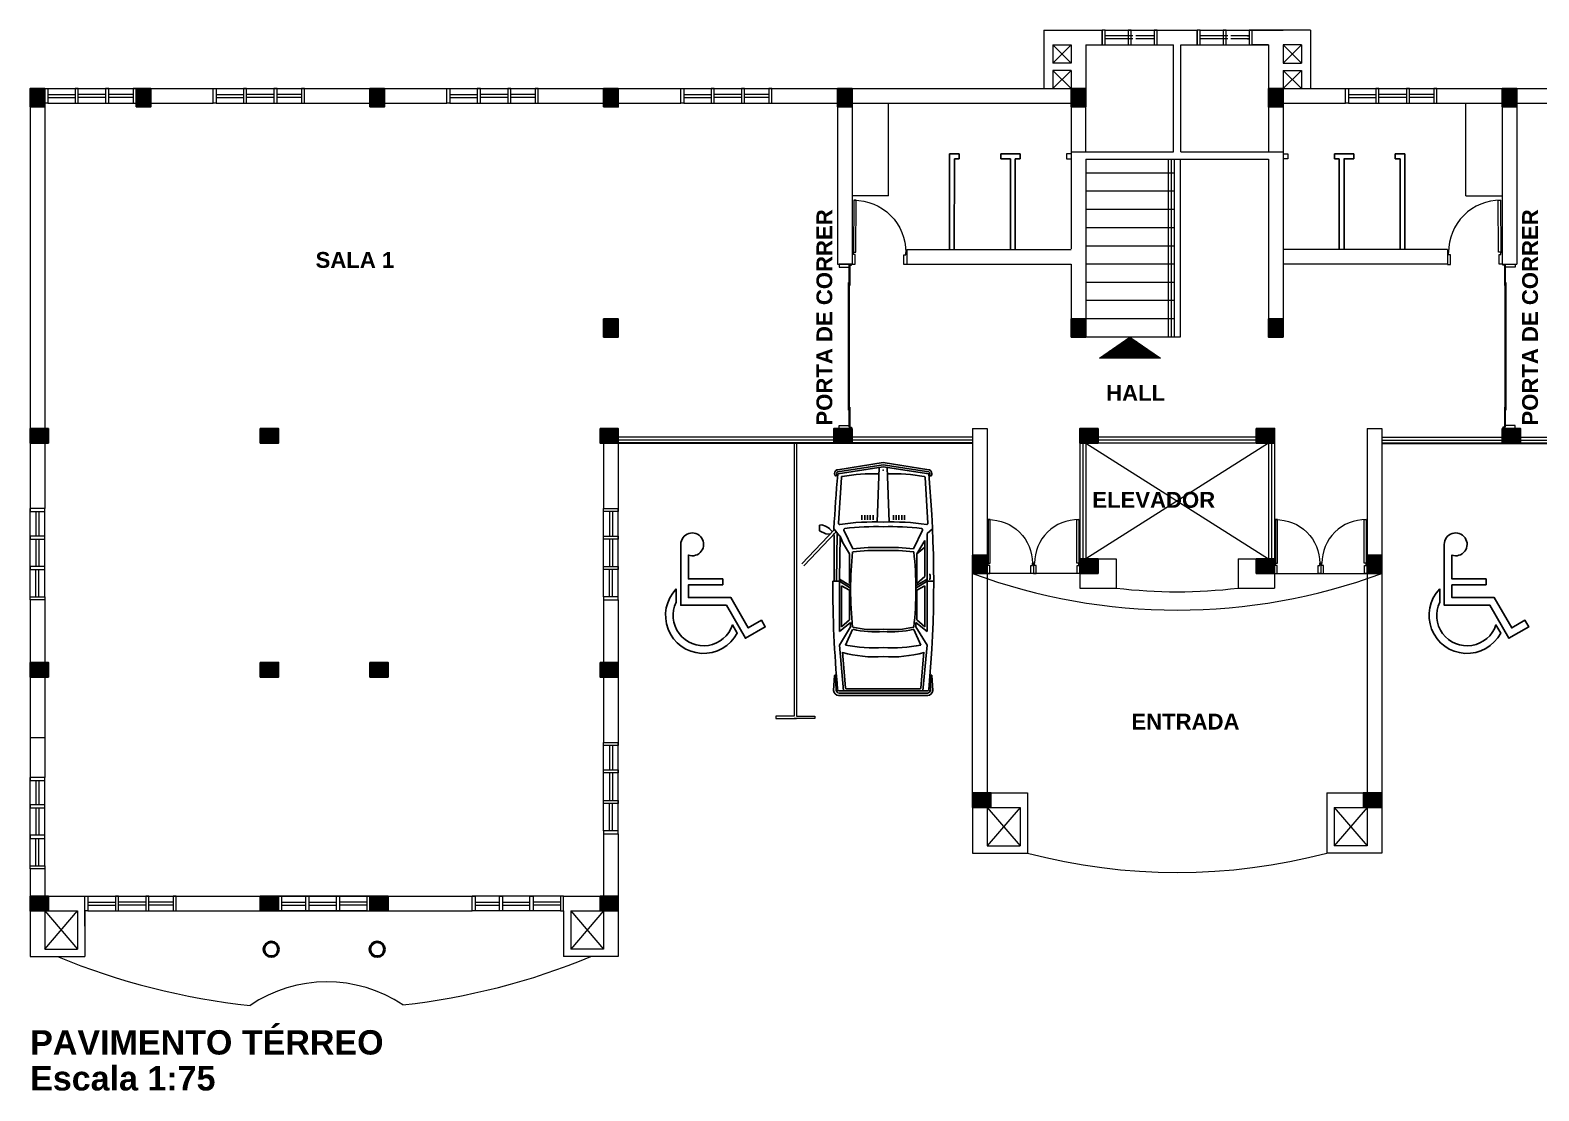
# Model space of a CAD drawing. Header units: millimetres. Extents: x 4395 to 8806, y 1896 to 3880.
# Drawn here: x 4399.46 to 4424.24, y 1895.96 to 1913.38 of the extents above; entities that cross this region are included whole.
import ezdxf

# ---------------------------------------------------------------- set-up
doc = ezdxf.new("R2010")
doc.units = ezdxf.units.MM
doc.linetypes.add('ACAD_ISO03W100', pattern=[30, 12, -18])
doc.layers.add('C-EQUIPAMENTOS', color=7, linetype='Continuous')
for name, color, linetype, lineweight in [('C-Paredes-Acessorios', 20, 'Continuous', 5), ('C-Peças-Diversos', 7, 'Continuous', 5), ('C-Portas', 7, 'Continuous', 5), ('C-Texto', 4, 'Continuous', 9)]:
    doc.layers.add(name, color=color, linetype=linetype, lineweight=lineweight)
doc.layers.add('C-Pilares', color=7, linetype='Continuous', plot=False)
doc.styles.add('BOLD', font='arialbd.ttf')

# ---------------------------------------------------------------- blocks, each defined once
blk = doc.blocks.new('d9-2')
at = {"layer": 'C-Portas'}
for p, q in [((-0.06, 0.2), (-0.06, 1.05)), ((-0.06, 1.05), (-0.02, 1.05)), ((-0.02, 1.05), (-0.02, 0.2)), ((-0.88, 0.2), (-0.9, 0.2)), ((-0.9, 0.2), (-0.9, 0)), ((-0.9, 0), (-0.85, 0)), ((-0.88, 0.16), (-0.88, 0.2)), ((-0.85, 0.16), (-0.88, 0.16)), ((-0.85, 0), (-0.85, 0.16)), ((-0.02, 0.2), (-0.06, 0.2)), ((-0.05, 0), (-0.05, 0.16)), ((-0.05, 0.16), (-0.02, 0.16)), ((0, 0), (-0.05, 0)), ((-0.02, 0.16), (-0.02, 0.2)), ((-0.02, 0.2), (0, 0.2)), ((0, 0.2), (0, 0))]:
    blk.add_line(p, q, dxfattribs=at)
blk.add_arc((-0.03, 0.2), 0.85, 89.3299, 180, dxfattribs=at)
blk = doc.blocks.new('A$C2A3D30EB')
at = {"layer": 'C-Pilares'}
for color, points in [(6, [(0, 0), (24, 30), (0, 30)]), (6, [(24, 30), (0, 30), (0, 0)]), (135, [(24, 30), (0, 0), (24, 0)])]:
    blk.add_hatch(color=color, dxfattribs=at).paths.add_polyline_path(points)
blk.add_line((24, 30), (0, 0), dxfattribs=at)
at = {"layer": 'C-Pilares', "color": 7}
blk.add_lwpolyline([(0, 0), (24, 0), (24, 30), (0, 30)], close=True, dxfattribs=at)

msp = doc.modelspace()

# ---------------------------------------------------------------- hatches: boundary and pattern name
at = {"layer": 'C-EQUIPAMENTOS'}
h = msp.add_hatch(dxfattribs=at)
h.set_pattern_fill('ANSI37', color=256, scale=0.15, style=0)
h.set_pattern_definition([(135, (4671.04488, 1403.849587), (0.01325825215, 0.01325825215), []), (45, (4671.04488, 1403.849587), (0.01325825215, -0.01325825215), [])])
h.paths.add_polyline_path([(4418.029, 1907.994), (4417.029, 1907.994), (4417.529, 1908.338)])

# ---------------------------------------------------------------- linework, layer by layer
for p, q in [((4412.915, 1906.858), (4412.915, 1909.518)), ((4412.915, 1906.858), (4412.915, 1909.518)), ((4412.925, 1909.188), (4412.925, 1909.518)), ((4423.684, 1909.188), (4423.684, 1909.518)), ((4423.694, 1906.858), (4423.694, 1909.518)), ((4423.694, 1906.858), (4423.694, 1909.518)), ((4412.905, 1907.138), (4412.905, 1909.238)), ((4412.915, 1909.238), (4412.905, 1909.238)), ((4412.925, 1909.188), (4412.915, 1909.188)), ((4423.684, 1909.188), (4423.694, 1909.188)), ((4423.694, 1909.238), (4423.704, 1909.238)), ((4423.704, 1907.138), (4423.704, 1909.238)), ((4412.905, 1908.188), (4412.915, 1908.188)), ((4423.704, 1908.188), (4423.694, 1908.188)), ((4412.915, 1907.138), (4412.905, 1907.138)), ((4412.925, 1907.188), (4412.915, 1907.188)), ((4412.925, 1906.858), (4412.925, 1907.188)), ((4423.684, 1906.858), (4423.684, 1907.188)), ((4423.684, 1907.188), (4423.694, 1907.188)), ((4423.694, 1907.138), (4423.704, 1907.138))]:
    msp.add_line(p, q)
at = {"layer": 'C-EQUIPAMENTOS', "color": 0}
for p, q in [((4412.713, 1906.157), (4412.729, 1906.162)), ((4413.476, 1906.279), (4412.729, 1906.162)), ((4413.476, 1906.244), (4412.729, 1906.127)), ((4413.476, 1906.209), (4412.736, 1906.093)), ((4413.377, 1905.305), (4413.411, 1906.199)), ((4413.476, 1906.279), (4414.223, 1906.162)), ((4413.476, 1906.244), (4414.223, 1906.127)), ((4413.476, 1906.209), (4414.223, 1906.092)), ((4413.575, 1905.305), (4413.541, 1906.199)), ((4414.239, 1906.157), (4414.223, 1906.162)), ((4412.789, 1906.036), (4412.741, 1905.283)), ((4414.163, 1906.036), (4414.211, 1905.283)), ((4413.126, 1905.338), (4413.126, 1905.415)), ((4413.172, 1905.338), (4413.172, 1905.415)), ((4413.218, 1905.338), (4413.218, 1905.415)), ((4413.264, 1905.338), (4413.264, 1905.415)), ((4413.31, 1905.338), (4413.31, 1905.415)), ((4413.642, 1905.338), (4413.642, 1905.415)), ((4413.688, 1905.338), (4413.688, 1905.415)), ((4413.734, 1905.338), (4413.734, 1905.415)), ((4413.78, 1905.338), (4413.78, 1905.415)), ((4413.826, 1905.338), (4413.826, 1905.415)), ((4412.673, 1905.182), (4412.137, 1904.617)), ((4412.173, 1904.581), (4412.695, 1905.134)), ((4412.467, 1905.258), (4412.43, 1905.25)), ((4412.43, 1905.25), (4412.431, 1905.159)), ((4412.431, 1905.159), (4412.534, 1905.11)), ((4412.53, 1905.233), (4412.467, 1905.258)), ((4412.504, 1905.243), (4412.508, 1905.247)), ((4412.53, 1905.233), (4412.578, 1905.206)), ((4412.534, 1905.11), (4412.607, 1905.103)), ((4412.578, 1905.206), (4412.601, 1905.189)), ((4412.578, 1905.206), (4412.64, 1905.146)), ((4412.67, 1905.061), (4412.666, 1905.113)), ((4412.667, 1905.19), (4412.667, 1905.187)), ((4412.667, 1905.187), (4412.667, 1905.182)), ((4412.67, 1905.185), (4412.753, 1905.083)), ((4412.673, 1905.182), (4412.673, 1905.18)), ((4412.673, 1905.18), (4412.675, 1905.177)), ((4412.675, 1905.177), (4412.678, 1905.174)), ((4412.678, 1905.174), (4412.68, 1905.172)), ((4412.68, 1905.172), (4412.682, 1905.169)), ((4412.682, 1905.169), (4412.683, 1905.166)), ((4412.683, 1905.166), (4412.685, 1905.164)), ((4412.685, 1905.164), (4412.687, 1905.161)), ((4412.687, 1905.161), (4412.689, 1905.158)), ((4412.689, 1905.158), (4412.692, 1905.153)), ((4412.692, 1905.153), (4412.693, 1905.15)), ((4412.694, 1905.131), (4412.692, 1905.129)), ((4412.693, 1905.15), (4412.695, 1905.147)), ((4412.695, 1905.134), (4412.694, 1905.131)), ((4412.695, 1905.147), (4412.695, 1905.134)), ((4412.721, 1905.123), (4412.707, 1904.331)), ((4412.753, 1905.083), (4412.766, 1905.07)), ((4412.831, 1905.17), (4412.977, 1904.863)), ((4414.121, 1905.17), (4413.974, 1904.863)), ((4414.196, 1905.114), (4414.285, 1905.191)), ((4414.196, 1904.366), (4414.196, 1905.114)), ((4412.67, 1904.332), (4412.67, 1905.063)), ((4412.766, 1905.07), (4412.756, 1904.366)), ((4412.766, 1905.07), (4412.805, 1904.979)), ((4412.924, 1904.779), (4412.79, 1905.002)), ((4414.028, 1904.779), (4414.162, 1905.002)), ((4414.162, 1904.89), (4414.028, 1904.779)), ((4414.162, 1905.002), (4414.162, 1904.89)), ((4414.162, 1904.408), (4414.162, 1904.89)), ((4412.924, 1904.779), (4412.924, 1904.296)), ((4414.028, 1904.779), (4414.028, 1904.296)), ((4412.647, 1904.331), (4412.756, 1904.331)), ((4412.756, 1904.366), (4412.756, 1903.541)), ((4412.941, 1904.254), (4412.756, 1904.366)), ((4412.756, 1904.331), (4412.941, 1904.219)), ((4414.011, 1904.254), (4414.196, 1904.366)), ((4414.196, 1904.331), (4414.011, 1904.219)), ((4414.028, 1904.296), (4414.162, 1904.408)), ((4414.196, 1904.366), (4414.196, 1903.506)), ((4414.305, 1904.331), (4414.196, 1904.331)), ((4414.246, 1904.443), (4414.229, 1904.443)), ((4414.229, 1904.366), (4414.246, 1904.366)), ((4414.246, 1904.366), (4414.246, 1904.443)), ((4412.924, 1904.184), (4412.79, 1904.254)), ((4412.79, 1904.254), (4412.79, 1904.184)), ((4412.79, 1904.184), (4412.79, 1903.583)), ((4412.924, 1903.695), (4412.924, 1904.184)), ((4412.941, 1904.219), (4412.941, 1904.254)), ((4414.011, 1904.219), (4414.011, 1904.254)), ((4414.028, 1904.184), (4414.162, 1904.254)), ((4414.028, 1903.695), (4414.028, 1904.184)), ((4414.162, 1904.254), (4414.162, 1904.184)), ((4414.162, 1904.184), (4414.162, 1903.583)), ((4412.756, 1903.506), (4412.941, 1903.653)), ((4412.79, 1903.583), (4412.924, 1903.695)), ((4412.941, 1903.583), (4412.941, 1903.653)), ((4414.011, 1903.583), (4414.011, 1903.653)), ((4414.196, 1903.506), (4414.011, 1903.653)), ((4414.162, 1903.583), (4414.028, 1903.695)), ((4412.756, 1903.283), (4412.941, 1903.583)), ((4412.756, 1903.541), (4412.756, 1903.506)), ((4412.857, 1903.283), (4412.974, 1903.541)), ((4414.095, 1903.283), (4413.977, 1903.541)), ((4414.196, 1903.283), (4414.011, 1903.583)), ((4412.823, 1902.529), (4412.756, 1903.283)), ((4412.807, 1903.164), (4412.855, 1902.58)), ((4414.145, 1903.164), (4414.096, 1902.58)), ((4414.128, 1902.529), (4414.196, 1903.283)), ((4412.661, 1902.537), (4412.678, 1902.782)), ((4412.702, 1902.542), (4412.692, 1902.782)), ((4414.25, 1902.542), (4414.26, 1902.782)), ((4414.291, 1902.537), (4414.274, 1902.782)), ((4413.476, 1902.529), (4412.75, 1902.529)), ((4413.476, 1902.494), (4412.75, 1902.494)), ((4413.476, 1902.452), (4412.75, 1902.452)), ((4412.874, 1902.563), (4413.476, 1902.563)), ((4414.078, 1902.563), (4413.476, 1902.563)), ((4413.476, 1902.529), (4414.202, 1902.529)), ((4413.476, 1902.494), (4414.202, 1902.494)), ((4413.476, 1902.452), (4414.202, 1902.452))]:
    msp.add_line(p, q, dxfattribs=at)
at = {"layer": 'C-EQUIPAMENTOS', "lineweight": 20}
msp.add_lwpolyline([(4418.029, 1907.994), (4417.029, 1907.994), (4417.529, 1908.338), (4418.029, 1907.994)], dxfattribs=at)
at = {"layer": 'C-EQUIPAMENTOS', "color": 0, "const_width": 0.0138}
msp.add_lwpolyline([(4413.476, 1906.146, 1), (4413.476, 1906.16, 1)], format="xyb", close=True, dxfattribs=at)
at = {"layer": 'C-EQUIPAMENTOS', "color": 0}
for points in [[(4410.839, 1904.27), (4410.276, 1904.27), (4410.276, 1904.061), (4410.973, 1904.061), (4411.259, 1903.565), (4411.475, 1903.69), (4411.538, 1903.582), (4411.213, 1903.394), (4410.901, 1903.936), (4410.151, 1903.936), (4410.151, 1904.936, -3.146264), (4410.276, 1904.759), (4410.276, 1904.37), (4410.839, 1904.37)], [(4423.379, 1904.27), (4422.816, 1904.27), (4422.816, 1904.061), (4423.513, 1904.061), (4423.799, 1903.565), (4424.015, 1903.69), (4424.078, 1903.582), (4423.753, 1903.394), (4423.441, 1903.936), (4422.691, 1903.936), (4422.691, 1904.936, -3.146264), (4422.816, 1904.759), (4422.816, 1904.37), (4423.379, 1904.37)], [(4410.076, 1904.204), (4410.076, 1903.988, 1.067989), (4411, 1903.613), (4411.078, 1903.478, -1.151299)], [(4422.616, 1904.204), (4422.616, 1903.988, 1.067989), (4423.54, 1903.613), (4423.618, 1903.478, -1.151299)]]:
    msp.add_lwpolyline(points, format="xyb", close=True, dxfattribs=at)
for points in [[(4412.661, 1902.537, 0.356564), (4412.746, 1902.453), (4412.75, 1902.452)], [(4414.291, 1902.537, -0.356564), (4414.206, 1902.453), (4414.202, 1902.452)]]:
    msp.add_lwpolyline(points, format="xyb", dxfattribs=at)
for centre, radius, start, end in [((4432.023, 1904.311), 19.376, 174.7461, 177.3955), ((4432.023, 1904.311), 19.376, 174.7461, 177.3955), ((4412.745, 1906.096), 0.0695, 117.7463, 198.8691), ((4412.696, 1906.079), 0.0171, 198.7873, 18.951), ((4412.745, 1906.096), 0.0354, 117.7463, 198.8691), ((4412.737, 1906.084), 0.0092, 98.9175, 174.7461), ((4413.334, 1902.778), 3.317, 88.737, 99.1909), ((4413.618, 1902.778), 3.317, 80.8091, 91.263), ((4414.206, 1906.096), 0.0354, 341.1309, 62.2537), ((4394.929, 1904.311), 19.376, 354.787, 5.2751), ((4394.929, 1904.311), 19.376, 354.787, 5.2751), ((4414.206, 1906.096), 0.0695, 341.1309, 62.2537), ((4414.256, 1906.079), 0.0171, 161.049, 341.2127), ((4412.807, 1906.035), 0.0184, 99.1909, 176.3542), ((4412.807, 1906.035), 0.0184, 99.1909, 176.3542), ((4412.799, 1906.043), 0.0092, 99.3181, 176.3542), ((4412.799, 1906.043), 0.0092, 99.3181, 176.3542), ((4414.145, 1906.035), 0.0184, 3.6458, 80.8091), ((4414.145, 1906.035), 0.0184, 3.6458, 80.8091), ((4412.759, 1905.282), 0.0184, 176.3542, 278.2244), ((4413.334, 1901.305), 4, 87.9692, 98.2244), ((4412.848, 1905.178), 0.0184, 97.2595, 205.4749), ((4413.351, 1901.228), 4, 88.2096, 97.2595), ((4413.618, 1901.305), 4, 81.7756, 92.0308), ((4413.601, 1901.228), 4, 82.7405, 91.7904), ((4414.104, 1905.178), 0.0184, 334.5251, 82.7405), ((4414.193, 1905.282), 0.0184, 261.7756, 3.6458), ((4413.401, 1900.837), 4, 88.9306, 96.1256), ((4413.401, 1900.886), 4, 88.9306, 96.0834), ((4413.551, 1900.886), 4, 83.9166, 91.0694), ((4413.551, 1900.837), 4, 83.8744, 91.0694), ((4418.607, 1904.195), 5.667, 173.7269, 186.2666), ((4408.345, 1904.195), 5.667, 353.7334, 6.2731), ((4432.023, 1904.311), 19.376, 179.9392, 185.213), ((4413.343, 1905.244), 1.708, 257.5504, 274.4785), ((4413.343, 1905.209), 1.708, 257.5504, 274.4785), ((4413.609, 1905.244), 1.708, 265.5215, 282.4496), ((4413.609, 1905.209), 1.708, 265.5215, 282.4496), ((4413.334, 1904.976), 1.888, 253.7702, 274.3068), ((4413.343, 1905.862), 2.624, 259.3352, 272.9132), ((4413.609, 1905.862), 2.624, 267.0868, 280.6648), ((4413.618, 1904.976), 1.888, 265.6932, 286.2298), ((4412.685, 1902.783), 0.007, 350.8632, 189.1368), ((4414.267, 1902.783), 0.007, 350.8632, 189.1368), ((4412.755, 1902.547), 0.0531, 185.9003, 264.3979), ((4412.75, 1902.552), 0.023, 185.213, 270), ((4412.874, 1902.581), 0.0184, 184.7857, 270), ((4414.078, 1902.581), 0.0184, 270, 355.2143), ((4414.202, 1902.552), 0.023, 270, 354.787), ((4414.197, 1902.547), 0.0531, 275.6021, 354.0997)]:
    msp.add_arc(centre, radius, start, end, dxfattribs=at)
at = {"layer": 'C-Paredes-Acessorios'}
for p, q in [((4416.114, 1913.378), (4417.074, 1913.378)), ((4416.114, 1913.378), (4416.114, 1912.418)), ((4417.074, 1913.138), (4417.074, 1913.378)), ((4417.074, 1913.138), (4417.074, 1913.378)), ((4417.074, 1913.138), (4417.074, 1913.378)), ((4417.074, 1913.138), (4417.074, 1913.378)), ((4417.074, 1913.138), (4417.074, 1913.378)), ((4417.074, 1913.138), (4417.074, 1913.378)), ((4417.074, 1913.138), (4417.074, 1913.378)), ((4417.074, 1913.138), (4417.074, 1913.378)), ((4417.074, 1913.138), (4417.074, 1913.378)), ((4417.074, 1913.138), (4417.074, 1913.378)), ((4417.074, 1913.138), (4417.074, 1913.378)), ((4417.074, 1913.138), (4417.074, 1913.378)), ((4417.074, 1913.138), (4417.074, 1913.378)), ((4417.074, 1913.138), (4417.074, 1913.378)), ((4417.074, 1913.138), (4417.074, 1913.378)), ((4417.074, 1913.138), (4417.074, 1913.378)), ((4417.074, 1913.138), (4417.074, 1913.378)), ((4417.099, 1913.378), (4417.099, 1913.378)), ((4417.099, 1913.378), (4417.099, 1913.378)), ((4417.099, 1913.378), (4417.099, 1913.378)), ((4417.099, 1913.378), (4417.099, 1913.378)), ((4417.099, 1913.378), (4417.099, 1913.378)), ((4417.099, 1913.378), (4417.099, 1913.378)), ((4417.124, 1913.378), (4417.974, 1913.378)), ((4417.149, 1913.283), (4417.124, 1913.283)), ((4417.974, 1913.378), (4418.634, 1913.378)), ((4417.974, 1913.138), (4417.974, 1913.378)), ((4417.974, 1913.138), (4417.974, 1913.378)), ((4417.974, 1913.138), (4417.974, 1913.378)), ((4417.974, 1913.138), (4417.974, 1913.378)), ((4417.974, 1913.138), (4417.974, 1913.378)), ((4417.974, 1913.138), (4417.974, 1913.378)), ((4418.634, 1913.138), (4418.634, 1913.378)), ((4418.634, 1913.138), (4418.634, 1913.378)), ((4418.634, 1913.138), (4418.634, 1913.378)), ((4418.634, 1913.138), (4418.634, 1913.378)), ((4418.634, 1913.138), (4418.634, 1913.378)), ((4418.634, 1913.138), (4418.634, 1913.378)), ((4418.634, 1913.138), (4418.634, 1913.378)), ((4418.634, 1913.138), (4418.634, 1913.378)), ((4418.634, 1913.138), (4418.634, 1913.378)), ((4418.634, 1913.138), (4418.634, 1913.378)), ((4418.634, 1913.138), (4418.634, 1913.378)), ((4418.634, 1913.138), (4418.634, 1913.378)), ((4418.634, 1913.138), (4418.634, 1913.378)), ((4418.634, 1913.138), (4418.634, 1913.378)), ((4418.634, 1913.138), (4418.634, 1913.378)), ((4418.634, 1913.138), (4418.634, 1913.378)), ((4418.634, 1913.138), (4418.634, 1913.378)), ((4418.659, 1913.378), (4418.659, 1913.378)), ((4418.659, 1913.378), (4418.659, 1913.378)), ((4418.659, 1913.378), (4418.659, 1913.378)), ((4418.659, 1913.378), (4418.659, 1913.378)), ((4418.659, 1913.378), (4418.659, 1913.378)), ((4418.659, 1913.378), (4418.659, 1913.378)), ((4418.684, 1913.378), (4419.534, 1913.378)), ((4418.709, 1913.283), (4418.684, 1913.283)), ((4419.459, 1913.283), (4419.484, 1913.283)), ((4419.509, 1913.378), (4419.509, 1913.378)), ((4419.509, 1913.378), (4419.509, 1913.378)), ((4419.509, 1913.378), (4419.509, 1913.378)), ((4419.509, 1913.378), (4419.509, 1913.378)), ((4419.509, 1913.378), (4419.509, 1913.378)), ((4419.509, 1913.378), (4419.509, 1913.378)), ((4419.534, 1913.378), (4420.044, 1913.378)), ((4420.494, 1913.378), (4419.534, 1913.378)), ((4420.494, 1913.378), (4420.494, 1912.418)), ((4416.264, 1913.138), (4416.564, 1913.138)), ((4416.264, 1913.138), (4416.264, 1912.838)), ((4416.264, 1913.138), (4416.564, 1912.838)), ((4416.564, 1913.138), (4416.264, 1912.838)), ((4416.564, 1913.138), (4416.564, 1912.838)), ((4416.804, 1913.138), (4416.804, 1912.178)), ((4416.804, 1913.138), (4417.074, 1913.138)), ((4417.099, 1913.138), (4417.099, 1913.138)), ((4417.149, 1913.233), (4417.124, 1913.233)), ((4417.124, 1913.138), (4417.974, 1913.138)), ((4417.974, 1913.138), (4418.244, 1913.138)), ((4418.244, 1911.378), (4418.244, 1913.138)), ((4418.364, 1913.138), (4418.634, 1913.138)), ((4418.364, 1911.378), (4418.364, 1913.138)), ((4418.659, 1913.138), (4418.659, 1913.138)), ((4418.709, 1913.233), (4418.684, 1913.233)), ((4418.684, 1913.138), (4419.534, 1913.138)), ((4419.459, 1913.233), (4419.484, 1913.233)), ((4419.509, 1913.138), (4419.509, 1913.138)), ((4419.534, 1913.138), (4419.804, 1913.138)), ((4419.804, 1913.138), (4419.534, 1913.138)), ((4419.804, 1913.138), (4419.804, 1912.178)), ((4420.344, 1913.138), (4420.044, 1913.138)), ((4420.044, 1913.138), (4420.044, 1912.838)), ((4420.344, 1913.138), (4420.044, 1912.838)), ((4420.044, 1913.138), (4420.344, 1912.838)), ((4420.344, 1913.138), (4420.344, 1912.838)), ((4416.564, 1912.838), (4416.264, 1912.838)), ((4420.044, 1912.838), (4420.344, 1912.838)), ((4416.564, 1912.718), (4416.264, 1912.718)), ((4416.264, 1912.718), (4416.264, 1912.418)), ((4416.264, 1912.718), (4416.564, 1912.418)), ((4416.564, 1912.718), (4416.264, 1912.418)), ((4416.564, 1912.718), (4416.564, 1912.418)), ((4420.044, 1912.718), (4420.044, 1912.418)), ((4420.044, 1912.718), (4420.344, 1912.718)), ((4420.344, 1912.718), (4420.044, 1912.418)), ((4420.044, 1912.718), (4420.344, 1912.418)), ((4420.344, 1912.718), (4420.344, 1912.418)), ((4399.464, 1912.418), (4399.704, 1912.418)), ((4399.464, 1912.418), (4399.464, 1905.523)), ((4399.464, 1912.418), (4399.704, 1912.418)), ((4399.704, 1912.178), (4399.704, 1912.418)), ((4399.754, 1912.418), (4401.204, 1912.418)), ((4399.754, 1912.323), (4400.204, 1912.323)), ((4399.754, 1912.273), (4400.204, 1912.273)), ((4400.704, 1912.323), (4400.254, 1912.323)), ((4400.704, 1912.273), (4400.254, 1912.273)), ((4401.154, 1912.323), (4400.754, 1912.323)), ((4401.154, 1912.273), (4400.754, 1912.273)), ((4401.204, 1912.418), (4402.469, 1912.418)), ((4401.204, 1912.178), (4401.204, 1912.418)), ((4402.469, 1912.178), (4402.469, 1912.418)), ((4402.519, 1912.418), (4403.969, 1912.418)), ((4402.519, 1912.323), (4402.969, 1912.323)), ((4402.519, 1912.273), (4402.969, 1912.273)), ((4403.469, 1912.323), (4403.019, 1912.323)), ((4403.469, 1912.273), (4403.019, 1912.273)), ((4403.919, 1912.323), (4403.519, 1912.323)), ((4403.919, 1912.273), (4403.519, 1912.273)), ((4403.969, 1912.418), (4406.309, 1912.418)), ((4403.969, 1912.178), (4403.969, 1912.418)), ((4406.309, 1912.178), (4406.309, 1912.418)), ((4406.359, 1912.418), (4407.809, 1912.418)), ((4406.359, 1912.323), (4406.809, 1912.323)), ((4406.359, 1912.273), (4406.809, 1912.273)), ((4407.309, 1912.323), (4406.859, 1912.323)), ((4407.309, 1912.273), (4406.859, 1912.273)), ((4407.759, 1912.323), (4407.359, 1912.323)), ((4407.759, 1912.273), (4407.359, 1912.273)), ((4407.809, 1912.418), (4410.149, 1912.418)), ((4407.809, 1912.178), (4407.809, 1912.418)), ((4410.149, 1912.178), (4410.149, 1912.418)), ((4410.199, 1912.418), (4411.649, 1912.418)), ((4410.199, 1912.323), (4410.649, 1912.323)), ((4410.199, 1912.273), (4410.649, 1912.273)), ((4411.149, 1912.323), (4410.699, 1912.323)), ((4411.149, 1912.273), (4410.699, 1912.273)), ((4411.599, 1912.323), (4411.199, 1912.323)), ((4411.599, 1912.273), (4411.199, 1912.273)), ((4411.649, 1912.418), (4416.564, 1912.418)), ((4411.649, 1912.178), (4411.649, 1912.418)), ((4420.044, 1912.418), (4421.069, 1912.418)), ((4421.069, 1912.178), (4421.069, 1912.418)), ((4421.119, 1912.418), (4422.569, 1912.418)), ((4421.119, 1912.323), (4421.569, 1912.323)), ((4421.119, 1912.273), (4421.569, 1912.273)), ((4422.069, 1912.323), (4421.619, 1912.323)), ((4422.069, 1912.273), (4421.619, 1912.273)), ((4422.519, 1912.323), (4422.119, 1912.323)), ((4422.519, 1912.273), (4422.119, 1912.273)), ((4422.569, 1912.418), (4424.909, 1912.418)), ((4422.569, 1912.178), (4422.569, 1912.418)), ((4399.704, 1912.178), (4399.464, 1912.178)), ((4399.704, 1912.178), (4399.704, 1906.838)), ((4399.754, 1912.178), (4401.204, 1912.178)), ((4401.444, 1912.178), (4402.469, 1912.178)), ((4402.519, 1912.178), (4403.969, 1912.178)), ((4403.969, 1912.178), (4405.044, 1912.178)), ((4405.284, 1912.178), (4406.309, 1912.178)), ((4406.359, 1912.178), (4407.809, 1912.178)), ((4407.809, 1912.178), (4408.884, 1912.178)), ((4409.124, 1912.178), (4410.149, 1912.178)), ((4410.199, 1912.178), (4411.649, 1912.178)), ((4411.649, 1912.178), (4412.724, 1912.178)), ((4412.724, 1912.118), (4412.724, 1909.538)), ((4412.964, 1912.178), (4416.804, 1912.178)), ((4412.964, 1912.118), (4412.964, 1909.538)), ((4416.564, 1912.178), (4416.564, 1909.79)), ((4419.804, 1912.178), (4421.069, 1912.178)), ((4420.044, 1912.178), (4420.044, 1909.79)), ((4421.119, 1912.178), (4422.569, 1912.178)), ((4422.569, 1912.178), (4423.644, 1912.178)), ((4423.644, 1912.118), (4423.644, 1909.538)), ((4423.884, 1912.178), (4424.909, 1912.178)), ((4423.884, 1912.118), (4423.884, 1909.538)), ((4416.564, 1911.347), (4416.485, 1911.347)), ((4416.485, 1911.347), (4416.485, 1911.268)), ((4416.485, 1911.268), (4416.564, 1911.268)), ((4416.564, 1911.378), (4418.244, 1911.378)), ((4418.364, 1911.378), (4420.044, 1911.378)), ((4420.044, 1911.378), (4420.044, 1908.578)), ((4420.044, 1911.347), (4420.124, 1911.347)), ((4420.124, 1911.268), (4420.044, 1911.268)), ((4420.124, 1911.347), (4420.124, 1911.268)), ((4416.804, 1911.258), (4419.804, 1911.258)), ((4416.804, 1911.258), (4416.804, 1908.338)), ((4416.804, 1911.038), (4418.254, 1911.038)), ((4418.154, 1911.258), (4418.154, 1908.338)), ((4418.204, 1911.258), (4418.204, 1908.338)), ((4418.254, 1911.258), (4418.254, 1908.338)), ((4418.354, 1911.258), (4418.354, 1908.338)), ((4419.804, 1911.258), (4419.804, 1908.338)), ((4416.804, 1910.738), (4418.254, 1910.738)), ((4416.804, 1910.438), (4418.254, 1910.438)), ((4416.804, 1910.138), (4418.254, 1910.138)), ((4416.804, 1909.838), (4418.254, 1909.838)), ((4412.724, 1909.538), (4412.964, 1909.538)), ((4413.864, 1909.778), (4416.564, 1909.778)), ((4413.864, 1909.778), (4413.864, 1909.538)), ((4413.864, 1909.538), (4416.564, 1909.538)), ((4416.214, 1909.538), (4416.564, 1909.538)), ((4416.564, 1909.538), (4416.564, 1908.578)), ((4416.564, 1909.538), (4416.564, 1908.688)), ((4418.254, 1909.538), (4416.804, 1909.538)), ((4422.744, 1909.778), (4420.044, 1909.778)), ((4422.744, 1909.538), (4420.044, 1909.538)), ((4420.394, 1909.538), (4420.044, 1909.538)), ((4422.744, 1909.778), (4422.744, 1909.538)), ((4423.644, 1909.538), (4423.884, 1909.538)), ((4418.254, 1909.238), (4416.804, 1909.238)), ((4418.254, 1908.938), (4416.804, 1908.938)), ((4418.254, 1908.638), (4416.804, 1908.638)), ((4418.354, 1908.338), (4416.804, 1908.338)), ((4403.544, 1906.838), (4403.544, 1906.598)), ((4403.544, 1906.838), (4403.544, 1906.598)), ((4409.124, 1906.838), (4409.124, 1905.523)), ((4412.964, 1906.838), (4412.964, 1906.598)), ((4414.944, 1906.838), (4414.944, 1904.458)), ((4414.944, 1906.838), (4415.184, 1906.838)), ((4415.184, 1906.838), (4415.184, 1900.858)), ((4421.424, 1906.838), (4421.664, 1906.838)), ((4421.424, 1906.838), (4421.424, 1904.698)), ((4421.664, 1906.838), (4421.664, 1904.458)), ((4423.644, 1906.838), (4423.644, 1906.598)), ((4423.644, 1906.838), (4423.644, 1906.598)), ((4399.704, 1906.598), (4399.704, 1905.523)), ((4408.884, 1906.598), (4408.884, 1905.523)), ((4414.944, 1906.698), (4409.124, 1906.698)), ((4414.944, 1906.648), (4409.124, 1906.648)), ((4412.014, 1906.598), (4412.014, 1902.118)), ((4412.054, 1906.598), (4412.054, 1902.118)), ((4419.904, 1906.698), (4416.704, 1906.698)), ((4416.704, 1906.698), (4416.704, 1904.698)), ((4419.854, 1906.648), (4416.754, 1906.648)), ((4416.754, 1906.648), (4416.754, 1904.698)), ((4419.854, 1906.648), (4419.854, 1904.698)), ((4419.854, 1906.648), (4419.854, 1904.698)), ((4419.904, 1906.698), (4419.904, 1904.698)), ((4419.904, 1906.698), (4419.904, 1904.698)), ((4421.664, 1906.698), (4427.484, 1906.698)), ((4421.664, 1906.648), (4427.484, 1906.648)), ((4421.424, 1906.538), (4421.424, 1900.858)), ((4421.664, 1906.538), (4421.664, 1904.458)), ((4399.464, 1904.073), (4399.464, 1905.523)), ((4399.704, 1905.523), (4399.464, 1905.523)), ((4399.559, 1905.473), (4399.559, 1905.073)), ((4399.609, 1905.473), (4399.609, 1905.073)), ((4399.704, 1904.073), (4399.704, 1905.523)), ((4408.884, 1904.073), (4408.884, 1905.523)), ((4408.884, 1905.523), (4409.124, 1905.523)), ((4408.979, 1905.473), (4408.979, 1905.073)), ((4409.029, 1905.473), (4409.029, 1905.073)), ((4409.124, 1904.073), (4409.124, 1905.523)), ((4399.559, 1905.023), (4399.559, 1904.573)), ((4399.609, 1905.023), (4399.609, 1904.573)), ((4408.979, 1905.023), (4408.979, 1904.573)), ((4409.029, 1905.023), (4409.029, 1904.573)), ((4416.704, 1904.698), (4417.304, 1904.698)), ((4416.704, 1904.458), (4416.704, 1904.698)), ((4417.304, 1904.698), (4417.304, 1904.218)), ((4419.304, 1904.698), (4419.904, 1904.698)), ((4419.304, 1904.698), (4419.304, 1904.218)), ((4419.904, 1904.698), (4419.904, 1904.218)), ((4419.904, 1904.458), (4419.904, 1904.698)), ((4421.424, 1904.458), (4421.424, 1904.698)), ((4399.559, 1904.073), (4399.559, 1904.523)), ((4399.609, 1904.073), (4399.609, 1904.523)), ((4408.979, 1904.073), (4408.979, 1904.523)), ((4409.029, 1904.073), (4409.029, 1904.523)), ((4414.944, 1900.858), (4414.944, 1904.458)), ((4416.704, 1904.458), (4415.184, 1904.458)), ((4416.704, 1904.458), (4416.704, 1904.218)), ((4419.904, 1904.458), (4419.904, 1904.218)), ((4419.904, 1904.458), (4421.424, 1904.458)), ((4421.664, 1904.458), (4421.664, 1900.858)), ((4416.704, 1904.218), (4417.304, 1904.218)), ((4419.304, 1904.218), (4419.904, 1904.218)), ((4399.464, 1904.023), (4399.464, 1902.758)), ((4399.704, 1904.023), (4399.464, 1904.023)), ((4399.704, 1904.023), (4399.704, 1902.998)), ((4408.884, 1904.023), (4408.884, 1902.998)), ((4408.884, 1904.023), (4409.124, 1904.023)), ((4409.124, 1904.023), (4409.124, 1901.683)), ((4403.544, 1902.758), (4403.544, 1902.998)), ((4403.544, 1902.758), (4403.544, 1902.998)), ((4405.044, 1902.758), (4405.044, 1902.998)), ((4399.464, 1902.758), (4399.464, 1901.758)), ((4399.704, 1902.758), (4399.704, 1901.109)), ((4408.884, 1902.758), (4408.884, 1901.683)), ((4412.014, 1902.118), (4411.714, 1902.118)), ((4411.714, 1902.118), (4411.714, 1902.078)), ((4412.054, 1902.118), (4412.354, 1902.118)), ((4412.354, 1902.118), (4412.354, 1902.078)), ((4411.714, 1902.078), (4412.054, 1902.078)), ((4412.354, 1902.078), (4412.014, 1902.078)), ((4399.464, 1901.758), (4399.464, 1901.109)), ((4399.704, 1901.758), (4399.464, 1901.758)), ((4399.704, 1901.758), (4399.464, 1901.758)), ((4408.884, 1900.233), (4408.884, 1901.683)), ((4408.884, 1901.683), (4409.124, 1901.683)), ((4408.979, 1901.633), (4408.979, 1901.233)), ((4409.029, 1901.633), (4409.029, 1901.233)), ((4409.124, 1900.233), (4409.124, 1901.683)), ((4399.464, 1899.659), (4399.464, 1901.109)), ((4399.704, 1901.109), (4399.464, 1901.109)), ((4399.704, 1899.659), (4399.704, 1901.109)), ((4408.979, 1901.183), (4408.979, 1900.733)), ((4409.029, 1901.183), (4409.029, 1900.733)), ((4399.559, 1901.059), (4399.559, 1900.659)), ((4399.609, 1901.059), (4399.609, 1900.659)), ((4408.979, 1900.233), (4408.979, 1900.683)), ((4409.029, 1900.233), (4409.029, 1900.683)), ((4414.944, 1900.858), (4414.944, 1899.868)), ((4414.944, 1900.858), (4415.844, 1900.858)), ((4415.184, 1900.618), (4415.724, 1900.618)), ((4415.184, 1900.618), (4415.184, 1899.988)), ((4415.724, 1900.618), (4415.724, 1899.988)), ((4415.844, 1900.858), (4415.844, 1899.868)), ((4420.764, 1900.858), (4421.664, 1900.858)), ((4420.764, 1900.858), (4420.764, 1899.868)), ((4420.884, 1900.618), (4421.424, 1900.618)), ((4420.884, 1900.618), (4420.884, 1899.988)), ((4421.424, 1900.618), (4421.424, 1899.988)), ((4421.664, 1900.858), (4421.664, 1899.868)), ((4399.559, 1900.609), (4399.559, 1900.159)), ((4399.609, 1900.609), (4399.609, 1900.159)), ((4408.884, 1900.183), (4408.884, 1899.158)), ((4408.884, 1900.183), (4409.124, 1900.183)), ((4409.124, 1900.183), (4409.124, 1898.168)), ((4399.559, 1899.659), (4399.559, 1900.109)), ((4399.609, 1899.659), (4399.609, 1900.109)), ((4414.944, 1899.868), (4415.844, 1899.868)), ((4415.184, 1899.988), (4415.724, 1899.988)), ((4421.664, 1899.868), (4420.764, 1899.868)), ((4421.424, 1899.988), (4420.884, 1899.988)), ((4399.464, 1899.609), (4399.464, 1898.918)), ((4399.704, 1899.609), (4399.464, 1899.609)), ((4399.704, 1899.609), (4399.704, 1899.158)), ((4399.704, 1899.158), (4400.364, 1899.158)), ((4400.364, 1898.918), (4400.364, 1899.158)), ((4400.414, 1899.158), (4401.864, 1899.158)), ((4401.864, 1899.158), (4403.544, 1899.158)), ((4401.864, 1898.918), (4401.864, 1899.158)), ((4403.544, 1899.158), (4406.724, 1899.158)), ((4404.994, 1899.158), (4403.544, 1899.158)), ((4403.544, 1898.918), (4403.544, 1899.158)), ((4403.544, 1898.918), (4403.544, 1899.158)), ((4405.044, 1898.918), (4405.044, 1899.158)), ((4405.044, 1898.918), (4405.044, 1899.158)), ((4408.174, 1899.158), (4406.724, 1899.158)), ((4406.724, 1898.918), (4406.724, 1899.158)), ((4408.224, 1899.158), (4408.884, 1899.158)), ((4408.224, 1898.918), (4408.224, 1899.158)), ((4399.464, 1898.918), (4399.464, 1898.168)), ((4399.704, 1898.918), (4400.244, 1898.918)), ((4399.704, 1898.918), (4399.704, 1898.288)), ((4400.244, 1898.918), (4400.244, 1898.288)), ((4400.364, 1898.918), (4400.364, 1898.168)), ((4400.414, 1899.063), (4400.864, 1899.063)), ((4400.414, 1899.013), (4400.864, 1899.013)), ((4400.414, 1898.918), (4401.864, 1898.918)), ((4401.364, 1899.063), (4400.914, 1899.063)), ((4401.364, 1899.013), (4400.914, 1899.013)), ((4401.814, 1899.063), (4401.414, 1899.063)), ((4401.814, 1899.013), (4401.414, 1899.013)), ((4401.864, 1898.918), (4403.544, 1898.918)), ((4403.304, 1898.918), (4406.724, 1898.918)), ((4404.994, 1898.918), (4403.544, 1898.918)), ((4403.594, 1899.063), (4403.994, 1899.063)), ((4403.594, 1899.013), (4403.994, 1899.013)), ((4404.044, 1899.063), (4404.494, 1899.063)), ((4404.044, 1899.013), (4404.494, 1899.013)), ((4404.994, 1899.063), (4404.544, 1899.063)), ((4404.994, 1899.013), (4404.544, 1899.013)), ((4408.174, 1898.918), (4406.724, 1898.918)), ((4406.774, 1899.063), (4407.174, 1899.063)), ((4406.774, 1899.013), (4407.174, 1899.013)), ((4407.224, 1899.063), (4407.674, 1899.063)), ((4407.224, 1899.013), (4407.674, 1899.013)), ((4408.174, 1899.063), (4407.724, 1899.063)), ((4408.174, 1899.013), (4407.724, 1899.013)), ((4408.224, 1898.918), (4408.224, 1898.168)), ((4408.344, 1898.918), (4408.884, 1898.918)), ((4408.344, 1898.918), (4408.344, 1898.288)), ((4408.884, 1898.918), (4408.884, 1898.288)), ((4399.464, 1898.168), (4400.364, 1898.168)), ((4399.704, 1898.288), (4400.244, 1898.288)), ((4409.124, 1898.168), (4408.224, 1898.168)), ((4408.884, 1898.288), (4408.344, 1898.288))]:
    msp.add_line(p, q, dxfattribs=at)
at = {"layer": 'C-Paredes-Acessorios', "linetype": 'ACAD_ISO03W100'}
for p, q in [((4417.574, 1913.283), (4417.124, 1913.283)), ((4417.924, 1913.283), (4417.624, 1913.283)), ((4419.134, 1913.283), (4418.684, 1913.283)), ((4419.484, 1913.283), (4419.184, 1913.283)), ((4417.574, 1913.233), (4417.124, 1913.233)), ((4417.924, 1913.233), (4417.624, 1913.233)), ((4419.134, 1913.233), (4418.684, 1913.233)), ((4419.484, 1913.233), (4419.184, 1913.233))]:
    msp.add_line(p, q, dxfattribs=at)
at = {"layer": 'C-Paredes-Acessorios', "color": 3}
for p, q in [((4416.804, 1911.378), (4416.804, 1912.178)), ((4419.804, 1912.178), (4419.804, 1911.378)), ((4415.184, 1900.618), (4415.724, 1899.988)), ((4415.724, 1900.618), (4415.184, 1899.988)), ((4421.424, 1900.618), (4420.884, 1899.988)), ((4420.884, 1900.618), (4421.424, 1899.988)), ((4399.704, 1898.288), (4400.244, 1898.918)), ((4399.704, 1898.918), (4400.244, 1898.288)), ((4400.364, 1898.668), (4400.364, 1898.918)), ((4408.884, 1898.918), (4408.344, 1898.288)), ((4408.344, 1898.918), (4408.884, 1898.288))]:
    msp.add_line(p, q, dxfattribs=at)
at = {"layer": 'C-Paredes-Acessorios', "lineweight": 25}
for p, q in [((4414.564, 1911.347), (4414.564, 1909.778)), ((4414.723, 1911.347), (4414.564, 1911.347)), ((4414.644, 1911.268), (4414.643, 1909.778)), ((4414.644, 1911.268), (4414.723, 1911.268)), ((4414.723, 1911.268), (4414.723, 1911.347)), ((4415.723, 1911.347), (4415.405, 1911.347)), ((4415.405, 1911.347), (4415.405, 1911.268)), ((4415.405, 1911.268), (4415.564, 1911.268)), ((4415.564, 1911.268), (4415.564, 1909.778)), ((4415.643, 1911.268), (4415.723, 1911.268)), ((4415.643, 1909.778), (4415.643, 1911.268)), ((4415.723, 1911.268), (4415.723, 1911.347)), ((4420.886, 1911.268), (4420.886, 1911.347)), ((4420.886, 1911.347), (4421.203, 1911.347)), ((4420.965, 1911.268), (4420.886, 1911.268)), ((4420.965, 1911.268), (4420.966, 1909.778)), ((4421.203, 1911.268), (4421.044, 1911.268)), ((4421.045, 1909.778), (4421.045, 1911.268)), ((4421.203, 1911.347), (4421.203, 1911.268)), ((4421.886, 1911.268), (4421.886, 1911.347)), ((4421.886, 1911.347), (4422.045, 1911.347)), ((4421.966, 1911.268), (4421.886, 1911.268)), ((4421.966, 1911.268), (4421.966, 1909.778)), ((4422.045, 1909.778), (4422.045, 1911.347))]:
    msp.add_line(p, q, dxfattribs=at)
at = {"layer": 'C-Paredes-Acessorios', "lineweight": 30}
for p, q in [((4414.944, 1906.598), (4409.124, 1906.598)), ((4421.664, 1906.598), (4427.484, 1906.598))]:
    msp.add_line(p, q, dxfattribs=at)
at = {"layer": 'C-Paredes-Acessorios', "color": 4, "lineweight": 20}
for p, q in [((4419.804, 1906.598), (4416.804, 1906.598)), ((4416.804, 1906.598), (4416.804, 1904.698)), ((4419.804, 1906.598), (4419.804, 1904.698)), ((4419.804, 1906.598), (4419.804, 1904.698))]:
    msp.add_line(p, q, dxfattribs=at)
at = {"layer": 'C-Paredes-Acessorios', "color": 4}
for p, q in [((4416.804, 1906.598), (4419.804, 1904.698)), ((4419.804, 1906.598), (4416.804, 1904.698))]:
    msp.add_line(p, q, dxfattribs=at)
at = {"layer": 'C-Paredes-Acessorios', "color": 3}
for points in [[(4417.124, 1913.138), (4417.124, 1913.378), (4417.074, 1913.378), (4417.074, 1913.138)], [(4417.549, 1913.138), (4417.549, 1913.378), (4417.499, 1913.378), (4417.499, 1913.138)], [(4417.974, 1913.138), (4417.974, 1913.378), (4417.924, 1913.378), (4417.924, 1913.138)], [(4418.684, 1913.138), (4418.684, 1913.378), (4418.634, 1913.378), (4418.634, 1913.138)], [(4419.109, 1913.138), (4419.109, 1913.378), (4419.059, 1913.378), (4419.059, 1913.138)], [(4419.534, 1913.138), (4419.534, 1913.378), (4419.484, 1913.378), (4419.484, 1913.138)], [(4400.254, 1912.178), (4400.254, 1912.418), (4400.204, 1912.418), (4400.204, 1912.178)], [(4400.754, 1912.178), (4400.754, 1912.418), (4400.704, 1912.418), (4400.704, 1912.178)], [(4403.019, 1912.178), (4403.019, 1912.418), (4402.969, 1912.418), (4402.969, 1912.178)], [(4403.519, 1912.178), (4403.519, 1912.418), (4403.469, 1912.418), (4403.469, 1912.178)], [(4406.859, 1912.178), (4406.859, 1912.418), (4406.809, 1912.418), (4406.809, 1912.178)], [(4407.359, 1912.178), (4407.359, 1912.418), (4407.309, 1912.418), (4407.309, 1912.178)], [(4410.699, 1912.178), (4410.699, 1912.418), (4410.649, 1912.418), (4410.649, 1912.178)], [(4411.199, 1912.178), (4411.199, 1912.418), (4411.149, 1912.418), (4411.149, 1912.178)], [(4421.619, 1912.178), (4421.619, 1912.418), (4421.569, 1912.418), (4421.569, 1912.178)], [(4422.119, 1912.178), (4422.119, 1912.418), (4422.069, 1912.418), (4422.069, 1912.178)], [(4399.704, 1905.073), (4399.464, 1905.073), (4399.464, 1905.023), (4399.704, 1905.023)], [(4408.884, 1905.073), (4409.124, 1905.073), (4409.124, 1905.023), (4408.884, 1905.023)], [(4399.704, 1904.573), (4399.464, 1904.573), (4399.464, 1904.523), (4399.704, 1904.523)], [(4408.884, 1904.573), (4409.124, 1904.573), (4409.124, 1904.523), (4408.884, 1904.523)], [(4408.884, 1901.233), (4409.124, 1901.233), (4409.124, 1901.183), (4408.884, 1901.183)], [(4399.704, 1900.659), (4399.464, 1900.659), (4399.464, 1900.609), (4399.704, 1900.609)], [(4408.884, 1900.733), (4409.124, 1900.733), (4409.124, 1900.683), (4408.884, 1900.683)], [(4399.704, 1900.159), (4399.464, 1900.159), (4399.464, 1900.109), (4399.704, 1900.109)], [(4400.914, 1898.918), (4400.914, 1899.158), (4400.864, 1899.158), (4400.864, 1898.918)], [(4401.414, 1898.918), (4401.414, 1899.158), (4401.364, 1899.158), (4401.364, 1898.918)], [(4403.994, 1898.918), (4403.994, 1899.158), (4404.044, 1899.158), (4404.044, 1898.918)], [(4404.494, 1898.918), (4404.494, 1899.158), (4404.544, 1899.158), (4404.544, 1898.918)], [(4407.174, 1898.918), (4407.174, 1899.158), (4407.224, 1899.158), (4407.224, 1898.918)], [(4407.674, 1898.918), (4407.674, 1899.158), (4407.724, 1899.158), (4407.724, 1898.918)]]:
    msp.add_lwpolyline(points, close=True, dxfattribs=at)
for points in [[(4399.704, 1912.418), (4399.754, 1912.418), (4399.754, 1912.178), (4399.704, 1912.178)], [(4399.704, 1912.418), (4399.704, 1912.418), (4399.754, 1912.418), (4399.754, 1912.178), (4399.704, 1912.178)], [(4401.204, 1912.418), (4401.154, 1912.418), (4401.154, 1912.178), (4401.204, 1912.178)], [(4402.469, 1912.418), (4402.519, 1912.418), (4402.519, 1912.178), (4402.469, 1912.178)], [(4402.469, 1912.418), (4402.469, 1912.418), (4402.519, 1912.418), (4402.519, 1912.178), (4402.469, 1912.178)], [(4403.969, 1912.418), (4403.919, 1912.418), (4403.919, 1912.178), (4403.969, 1912.178)], [(4406.309, 1912.418), (4406.359, 1912.418), (4406.359, 1912.178), (4406.309, 1912.178)], [(4406.309, 1912.418), (4406.309, 1912.418), (4406.359, 1912.418), (4406.359, 1912.178), (4406.309, 1912.178)], [(4407.809, 1912.418), (4407.759, 1912.418), (4407.759, 1912.178), (4407.809, 1912.178)], [(4410.149, 1912.418), (4410.199, 1912.418), (4410.199, 1912.178), (4410.149, 1912.178)], [(4410.149, 1912.418), (4410.149, 1912.418), (4410.199, 1912.418), (4410.199, 1912.178), (4410.149, 1912.178)], [(4411.649, 1912.418), (4411.599, 1912.418), (4411.599, 1912.178), (4411.649, 1912.178)], [(4421.069, 1912.418), (4421.119, 1912.418), (4421.119, 1912.178), (4421.069, 1912.178)], [(4421.069, 1912.418), (4421.069, 1912.418), (4421.119, 1912.418), (4421.119, 1912.178), (4421.069, 1912.178)], [(4422.569, 1912.418), (4422.519, 1912.418), (4422.519, 1912.178), (4422.569, 1912.178)], [(4399.464, 1905.523), (4399.464, 1905.473), (4399.704, 1905.473), (4399.704, 1905.523)], [(4409.124, 1905.523), (4409.124, 1905.473), (4408.884, 1905.473), (4408.884, 1905.523)], [(4399.464, 1904.023), (4399.464, 1904.073), (4399.704, 1904.073), (4399.704, 1904.023)], [(4399.464, 1904.023), (4399.464, 1904.023), (4399.464, 1904.073), (4399.704, 1904.073), (4399.704, 1904.023)], [(4409.124, 1904.023), (4409.124, 1904.073), (4408.884, 1904.073), (4408.884, 1904.023)], [(4409.124, 1904.023), (4409.124, 1904.023), (4409.124, 1904.073), (4408.884, 1904.073), (4408.884, 1904.023)], [(4409.124, 1901.683), (4409.124, 1901.633), (4408.884, 1901.633), (4408.884, 1901.683)], [(4399.464, 1901.109), (4399.464, 1901.059), (4399.704, 1901.059), (4399.704, 1901.109)], [(4409.124, 1900.183), (4409.124, 1900.233), (4408.884, 1900.233), (4408.884, 1900.183)], [(4409.124, 1900.183), (4409.124, 1900.183), (4409.124, 1900.233), (4408.884, 1900.233), (4408.884, 1900.183)], [(4399.464, 1899.609), (4399.464, 1899.659), (4399.704, 1899.659), (4399.704, 1899.609)], [(4399.464, 1899.609), (4399.464, 1899.609), (4399.464, 1899.659), (4399.704, 1899.659), (4399.704, 1899.609)], [(4400.364, 1899.158), (4400.414, 1899.158), (4400.414, 1898.918), (4400.364, 1898.918)], [(4400.364, 1899.158), (4400.364, 1899.158), (4400.414, 1899.158), (4400.414, 1898.918), (4400.364, 1898.918)], [(4401.864, 1899.158), (4401.814, 1899.158), (4401.814, 1898.918), (4401.864, 1898.918)], [(4403.544, 1899.158), (4403.594, 1899.158), (4403.594, 1898.918), (4403.544, 1898.918)], [(4405.044, 1899.158), (4404.994, 1899.158), (4404.994, 1898.918), (4405.044, 1898.918)], [(4405.044, 1899.158), (4405.044, 1899.158), (4404.994, 1899.158), (4404.994, 1898.918), (4405.044, 1898.918)], [(4406.724, 1899.158), (4406.774, 1899.158), (4406.774, 1898.918), (4406.724, 1898.918)], [(4408.224, 1899.158), (4408.174, 1899.158), (4408.174, 1898.918), (4408.224, 1898.918)], [(4408.224, 1899.158), (4408.224, 1899.158), (4408.174, 1899.158), (4408.174, 1898.918), (4408.224, 1898.918)]]:
    msp.add_lwpolyline(points, dxfattribs=at)
at = {"layer": 'C-Paredes-Acessorios', "lineweight": 50}
for centre in [(4403.424, 1898.288), (4405.164, 1898.288)]:
    msp.add_circle(centre, 0.12, dxfattribs=at)
at = {"layer": 'C-Paredes-Acessorios'}
for centre, radius, start, end in [((4418.304, 1913.566), 9.708, 249.7507, 290.2493), ((4418.304, 1912.521), 8.363, 263.1327, 276.8673)]:
    msp.add_arc(centre, radius, start, end, dxfattribs=at)
at = {"layer": 'C-Paredes-Acessorios', "linetype": 'ACAD_ISO03W100'}
for centre, radius, start, end in [((4418.304, 1909.194), 9.645, 255.2232, 284.7768), ((4404.294, 1908.804), 11.503, 247.618, 263.9293), ((4404.294, 1908.804), 11.503, 276.4578, 292.382), ((4404.339, 1895.51), 2.244, 56.1777, 124.2095)]:
    msp.add_arc(centre, radius, start, end, dxfattribs=at)
at = {"layer": 'C-Peças-Diversos'}
for p, q in [((4413.564, 1910.658), (4413.564, 1912.178)), ((4423.044, 1910.658), (4423.044, 1912.178)), ((4413.564, 1910.658), (4412.964, 1910.658)), ((4423.044, 1910.658), (4423.644, 1910.658))]:
    msp.add_line(p, q, dxfattribs=at)
at = {"layer": 'C-Portas'}
for p, q in [((4412.954, 1909.538), (4412.754, 1909.536)), ((4412.754, 1909.536), (4412.755, 1909.486)), ((4412.955, 1909.518), (4412.954, 1909.538)), ((4423.654, 1909.518), (4423.654, 1909.538)), ((4423.654, 1909.538), (4423.854, 1909.536)), ((4423.854, 1909.536), (4423.854, 1909.486)), ((4412.755, 1909.486), (4412.915, 1909.487)), ((4412.915, 1909.517), (4412.955, 1909.518)), ((4412.915, 1909.487), (4412.915, 1909.517)), ((4423.694, 1909.517), (4423.654, 1909.518)), ((4423.694, 1909.487), (4423.694, 1909.517)), ((4423.854, 1909.486), (4423.694, 1909.487)), ((4412.754, 1906.839), (4412.755, 1906.889)), ((4412.954, 1906.838), (4412.754, 1906.839)), ((4412.755, 1906.889), (4412.915, 1906.888)), ((4412.915, 1906.888), (4412.915, 1906.858)), ((4412.915, 1906.858), (4412.955, 1906.858)), ((4412.955, 1906.858), (4412.954, 1906.838)), ((4423.694, 1906.858), (4423.654, 1906.858)), ((4423.654, 1906.858), (4423.654, 1906.838)), ((4423.654, 1906.838), (4423.854, 1906.839)), ((4423.854, 1906.889), (4423.694, 1906.888)), ((4423.694, 1906.888), (4423.694, 1906.858)), ((4423.854, 1906.839), (4423.854, 1906.889))]:
    msp.add_line(p, q, dxfattribs=at)

# ---------------------------------------------------------------- block references
at = {"layer": 'C-Paredes-Acessorios', "yscale": 0.01, "zscale": 0.01}
for p, xscale in [((4399.464, 1912.118), 0.01), ((4401.204, 1912.118), 0.01), ((4405.044, 1912.118), 0.01), ((4408.884, 1912.118), 0.01), ((4412.724, 1912.118), 0.01), ((4416.804, 1912.118), -0.01), ((4420.044, 1912.118), -0.01), ((4420.044, 1912.118), -0.01), ((4423.884, 1912.118), -0.01), ((4423.884, 1912.118), -0.01), ((4408.884, 1908.338), 0.01), ((4416.804, 1908.338), -0.01), ((4420.044, 1908.338), -0.01), ((4420.044, 1908.338), -0.01)]:
    msp.add_blockref('A$C2A3D30EB', p, dxfattribs=dict(at, xscale=xscale))
for p, xscale, rotation in [((4399.464, 1906.838), 0.01, 270), ((4403.244, 1906.838), 0.01, 270), ((4408.824, 1906.838), 0.01, 270), ((4412.964, 1906.598), 0.01, 90), ((4417.004, 1906.838), -0.01, 89.99999999174916), ((4417.004, 1906.838), -0.01, 89.99999999174916), ((4419.604, 1906.839), 0.01, 270), ((4419.604, 1906.839), 0.01, 270), ((4423.644, 1906.598), -0.01, 270), ((4423.644, 1906.598), -0.01, 270), ((4415.184, 1904.758), 0.01, 180), ((4417.004, 1904.458), 0.01, 90.00000000825081), ((4417.004, 1904.458), 0.01, 90.00000000825081), ((4419.604, 1904.456), -0.01, 270), ((4419.604, 1904.456), -0.01, 270), ((4421.424, 1904.758), -0.01, 180), ((4421.424, 1904.758), -0.01, 180), ((4399.464, 1902.998), 0.01, 270), ((4403.244, 1902.998), 0.01, 270), ((4405.044, 1902.998), 0.01, 270), ((4408.824, 1902.998), 0.01, 270), ((4415.244, 1900.618), 0.01, 90.00000000000001), ((4421.364, 1900.618), -0.01, 270), ((4421.364, 1900.618), -0.01, 270), ((4399.464, 1899.158), 0.01, 270), ((4403.244, 1899.158), 0.01, 270), ((4405.044, 1899.158), 0.01, 270), ((4408.824, 1899.158), 0.01, 270)]:
    msp.add_blockref('A$C2A3D30EB', p, dxfattribs=dict(at, xscale=xscale, rotation=rotation))
at = {"layer": 'C-Portas', "linetype": 'Continuous', "xscale": -1, "rotation": 359.6149070250856}
msp.add_blockref('d9-2', (4412.964, 1909.536), dxfattribs=at)
at = {"layer": 'C-Portas', "linetype": 'Continuous', "rotation": 0.3850929749143815}
msp.add_blockref('d9-2', (4423.644, 1909.536), dxfattribs=at)
at = {"layer": 'C-Portas', "linetype": 'Continuous', "yscale": 0.8444444444101666}
for p, xscale, zscale in [((4415.184, 1904.456), -0.8444444444101666, 0.8444444444101666), ((4416.704, 1904.456), 0.8444444444101666, 0.8444444444101666), ((4419.904, 1904.456), -0.8444444444101666, 0.8444444444103041), ((4421.424, 1904.456), 0.8444444444101666, 0.8444444444101666)]:
    msp.add_blockref('d9-2', p, dxfattribs=dict(at, xscale=xscale, zscale=zscale))

# ---------------------------------------------------------------- texts
at = {"layer": 'C-Texto', "style": 'BOLD'}
for p in [(4412.639, 1906.886), (4424.23, 1906.886)]:
    msp.add_text('PORTA DE CORRER', height=0.26, rotation=90, dxfattribs=at).set_placement(p)
for s, height, p in [('SALA 1', 0.26, (4404.153, 1909.476)), ('HALL', 0.26, (4417.137, 1907.294)), ('ELEVADOR', 0.26, (4416.91, 1905.537)), ('ENTRADA', 0.26, (4417.552, 1901.896)), ('PAVIMENTO TÉRREO', 0.4, (4399.464, 1896.56)), ('Escala 1:75', 0.4, (4399.464, 1895.97))]:
    msp.add_text(s, height=height, dxfattribs=at).set_placement(p)

doc.saveas('drawing.dxf')
